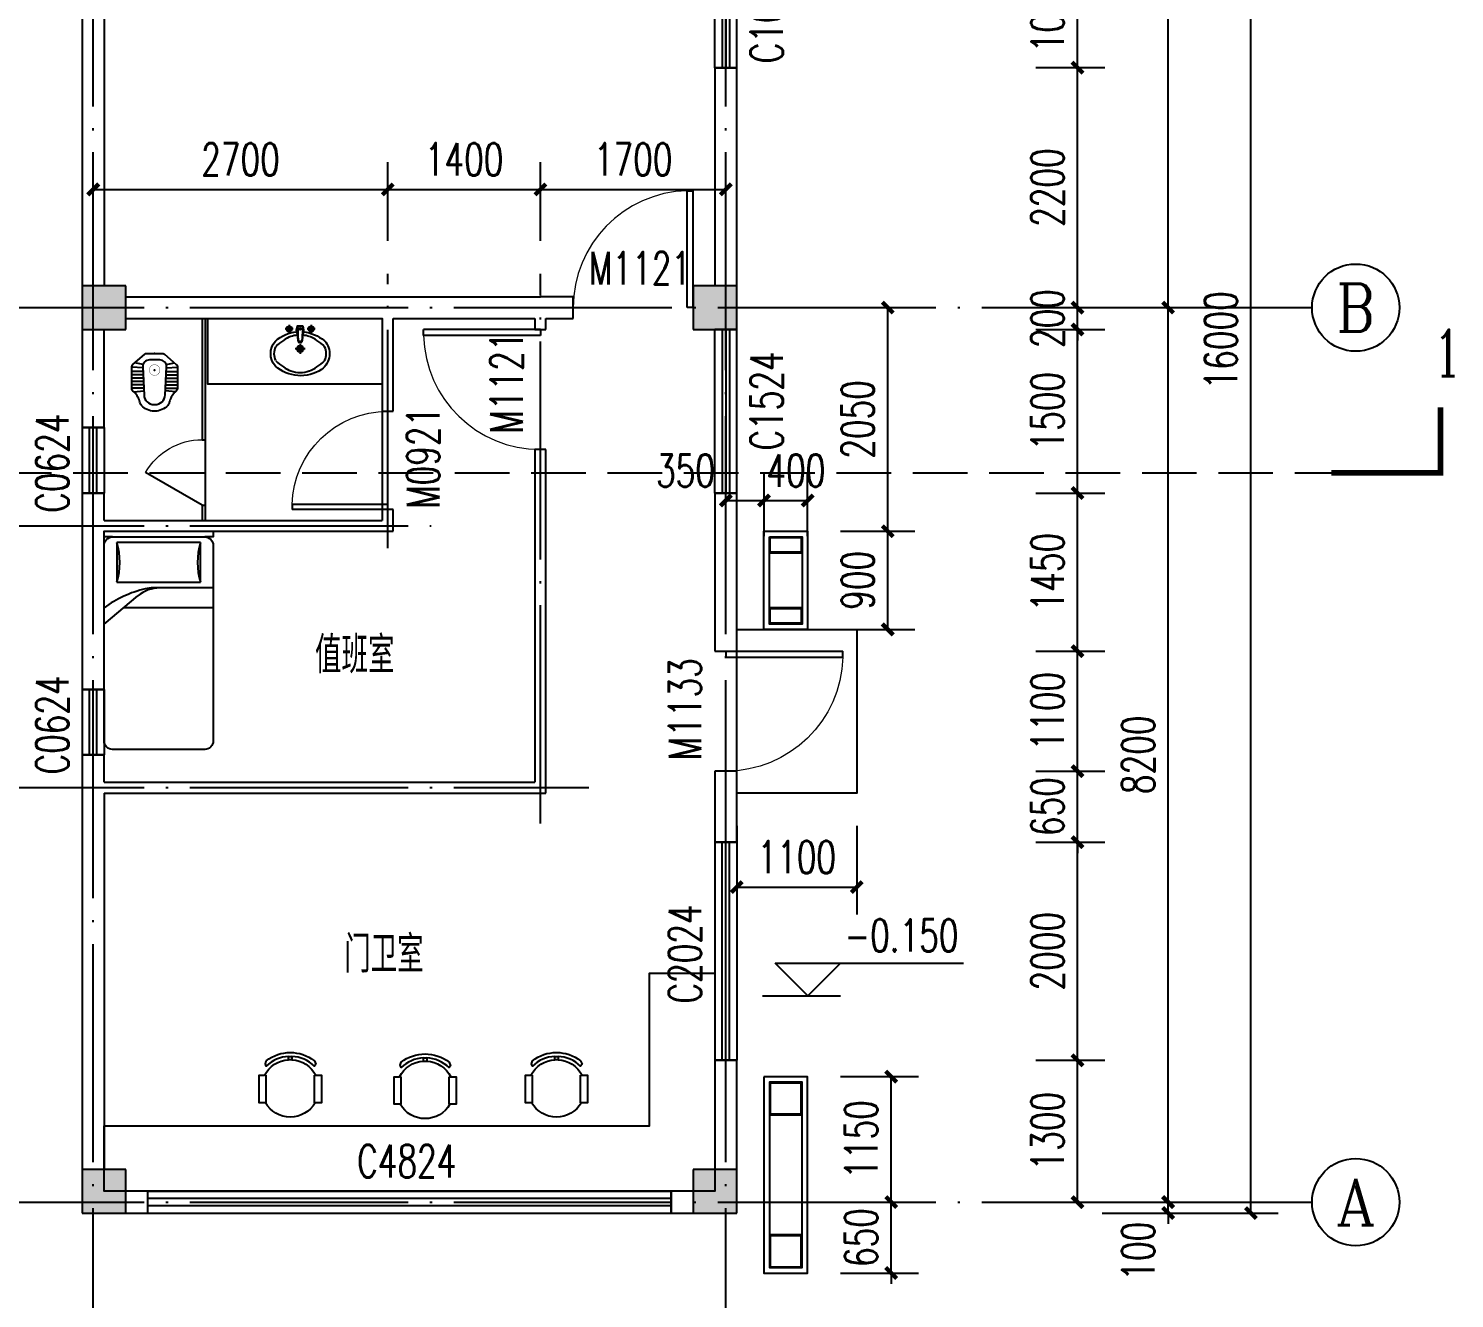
# Model space of a CAD drawing. Extents: x -356470 to -314470, y -791267 to -625262.
# Drawn here: x -349624 to -336549, y -682783 to -671141 of the extents above; entities that cross this region are included whole.
import ezdxf
from ezdxf.enums import TextEntityAlignment as Align

# ---------------------------------------------------------------- set-up
doc = ezdxf.new("R2010")
doc.units = 0
doc.header["$LTSCALE"] = 1000
doc.header["$MEASUREMENT"] = 0
doc.linetypes.add('DASH', pattern=[0.35, 0.25, -0.1])
doc.linetypes.add('DOTE', pattern=[2.42, 2, -0.2, 0.02, -0.2])
for name, color, linetype in [('07m', 36, 'Continuous'), ('A-Fur1(建筑厨卫洁具)', 136, 'Continuous'), ('A-Wall(建筑墙)', 7, 'Continuous'), ('AXIS', 3, 'Continuous'), ('AXIS_TEXT', 7, 'Continuous'), ('COLUMN', 9, 'Continuous'), ('DIM_ELEV', 3, 'Continuous'), ('DIM_SYMB', 3, 'Continuous'), ('DOTE', 1, 'Continuous'), ('fur', 253, 'Continuous'), ('PUB_DIM', 3, 'Continuous'), ('PUB_HATCH', 8, 'Continuous'), ('PUB_TEXT', 7, 'Continuous'), ('WALL', 7, 'Continuous'), ('WINDOW', 4, 'Continuous'), ('WINDOW_TEXT', 7, 'Continuous')]:
    doc.layers.add(name, color=color, linetype=linetype)
doc.styles.add('_TCH_AXIS', font='COMPLEX', dxfattribs={"bigfont": 'GBCBIG'})
doc.styles.add('_TCH_DIM', font='SIMPLEX', dxfattribs={"bigfont": 'GBCBIG'})
doc.styles.add('_TCH_DIM_T3', font='SIMPLEX', dxfattribs={"width": 0.705882, "bigfont": 'GBCBIG'})
doc.styles.add('_TCH_LABEL', font='COMPLEX', dxfattribs={"bigfont": 'GBCBIG'})
doc.styles.add('_TCH_WINDOW', font='SIMPLEX', dxfattribs={"bigfont": 'GBCBIG'})
doc.styles.add('COMPLEX', font='COMPLEX')
doc.dimstyles.new('_TCH_ARCH&&100', dxfattribs={"dimtxt": 297.5, "dimasz": 100, "dimexe": 250, "dimexo": 300, "dimgap": 126.25, "dimtad": 1, "dimdec": 0, "dimzin": 0, "dimdsep": 46, "dimtxsty": '_TCH_DIM_T3', "dimblk": 'ARCHTICK', "dimcen": 0.09, "dimclrt": 7, "dimazin": 2, "dimtfac": 1, "dimtdec": 0, "dimtix": 1, "dimtmove": 2, "dimatfit": 3, "dimfxl": 0, "dimtolj": 1, "dimtzin": 0, "dimarcsym": 0})

# ---------------------------------------------------------------- blocks, each defined once
blk = doc.blocks.new('$TCHSYS$APDOOR2D')
blk.add_line((0.5, 0), (0, 0.866))
at = {"lineweight": 13}
blk.add_arc((0.5, 0), 1, 120, 180, dxfattribs=at)
blk = doc.blocks.new('$lvtry$00000203')
at = {"color": 0}
for p, q in [((-109, -134), (-210, -128)), ((-106, -103), (-182, -88)), ((-109, -124), (-97, -382)), ((48, -60), (-48, -60)), ((97, -382), (109, -124)), ((106, -103), (182, -88)), ((109, -134), (210, -128)), ((-107, -166), (-210, -166)), ((-106, -197), (-210, -197)), ((-104, -227), (-210, -227)), ((-103, -258), (-210, -258)), ((103, -258), (210, -258)), ((104, -227), (210, -227)), ((106, -197), (210, -197)), ((107, -166), (210, -166)), ((-101, -289), (-210, -289)), ((-100, -320), (-210, -320)), ((-191, -354), (-99, -345)), ((191, -354), (99, -345)), ((100, -320), (210, -320)), ((101, -289), (210, -289)), ((-4, -470), (4, -470))]:
    blk.add_line(p, q, dxfattribs=at)
blk.add_lwpolyline([(184, -360, 0.139709), (135, -448, -0.12003), (120, -477, -0.218108), (4, -530), (-4, -530, -0.218108), (-120, -477, -0.12003), (-135, -448, 0.139709), (-184, -360, 0.046574), (-191, -354, -0.248797), (-210, -318), (-210, -128, -0.218491), (-198, -101), (-90, -9, -0.179479), (-67, 0), (67, 0, -0.179479), (90, -9), (198, -101, -0.218491), (210, -128), (210, -318, -0.248797), (191, -354, 0.046574)], format="xyb", close=True, dxfattribs=at)
at = {"color": 0, "const_width": 3}
blk.add_lwpolyline([(49, -153, 1), (-49, -153, 1)], format="xyb", close=True, dxfattribs=at)
at = {"color": 0}
for centre, radius, start, end in [((-48, -121), 61, 90, 182.693), ((48, -121), 61, 357.307, 90), ((-4, -377), 92.8, 182.693, 270), ((4, -377), 92.8, 270, 357.307)]:
    blk.add_arc(centre, radius, start, end, dxfattribs=at)
for p in [(0, 0), (0, -153)]:
    blk.add_point(p, dxfattribs=at)
blk = doc.blocks.new('_ArchTick')
at = {"color": 0, "linetype": 'ByBlock', "const_width": 0.4}
blk.add_lwpolyline([(-0.5, -0.5), (0.5, 0.5)], dxfattribs=at)
blk = doc.blocks.new('*D38')
at = {"layer": 'Defpoints', "color": 0}
for p in [(-343130, -678150), (-342030, -678150), (-342030, -679012)]:
    blk.add_point(p, dxfattribs=at)
at = {"layer": 'PUB_DIM', "color": 0, "lineweight": -2}
for p, q in [((-343130, -678450), (-343130, -679262)), ((-342030, -678450), (-342030, -679262)), ((-343130, -679012), (-342030, -679012))]:
    blk.add_line(p, q, dxfattribs=at)
at = {"layer": 'PUB_DIM', "color": 0, "lineweight": -2, "xscale": 100, "yscale": 100, "zscale": 100, "rotation": 180}
blk.add_blockref('_ArchTick', (-343130, -679012), dxfattribs=at)
at = {"layer": 'PUB_DIM', "color": 0, "lineweight": -2, "xscale": 100, "yscale": 100, "zscale": 100}
blk.add_blockref('_ArchTick', (-342030, -679012), dxfattribs=at)
at = {"layer": 'PUB_DIM', "color": 7, "insert": (-342580, -678737), "char_height": 297.5, "attachment_point": 5, "style": '_TCH_DIM_T3'}
blk.add_mtext('\\A1;1100', dxfattribs=at)
blk = doc.blocks.new('*D120')
at = {"layer": 'Defpoints', "color": 0}
for p in [(-340080, -681900), (-339175, -681900), (-340080, -682000)]:
    blk.add_point(p, dxfattribs=at)
at = {"layer": 'PUB_DIM', "color": 0, "lineweight": -2}
for p, q in [((-339175, -681900), (-339175, -681800)), ((-339780, -681900), (-338925, -681900)), ((-339175, -682000), (-339175, -681900)), ((-339780, -682000), (-338925, -682000)), ((-339175, -682000), (-339175, -682100))]:
    blk.add_line(p, q, dxfattribs=at)
at = {"layer": 'PUB_DIM', "color": 0, "lineweight": -2, "xscale": 100, "yscale": 100, "zscale": 100}
for p, rotation in [((-339175, -681900), 270), ((-339175, -682000), 90)]:
    blk.add_blockref('_ArchTick', p, dxfattribs=dict(at, rotation=rotation))
at = {"layer": 'PUB_DIM', "color": 7, "insert": (-339450, -682350), "char_height": 297.5, "attachment_point": 5, "rotation": 90, "style": '_TCH_DIM_T3'}
blk.add_mtext('\\A1;100', dxfattribs=at)
blk = doc.blocks.new('*D121')
at = {"layer": 'Defpoints', "color": 0}
for p in [(-340080, -673700), (-339175, -673700), (-340080, -681900)]:
    blk.add_point(p, dxfattribs=at)
at = {"layer": 'PUB_DIM', "color": 0, "lineweight": -2}
for p, q in [((-339780, -673700), (-338925, -673700)), ((-339175, -681900), (-339175, -673700)), ((-339780, -681900), (-338925, -681900))]:
    blk.add_line(p, q, dxfattribs=at)
at = {"layer": 'PUB_DIM', "color": 0, "lineweight": -2, "xscale": 100, "yscale": 100, "zscale": 100}
for p, rotation in [((-339175, -673700), 90), ((-339175, -681900), 270)]:
    blk.add_blockref('_ArchTick', p, dxfattribs=dict(at, rotation=rotation))
at = {"layer": 'PUB_DIM', "color": 7, "insert": (-339450, -677800), "char_height": 297.5, "attachment_point": 5, "rotation": 90, "style": '_TCH_DIM_T3'}
blk.add_mtext('\\A1;8200', dxfattribs=at)
blk = doc.blocks.new('*D122')
at = {"layer": 'Defpoints', "color": 0}
for p in [(-340080, -666100), (-339175, -666100), (-340080, -673700)]:
    blk.add_point(p, dxfattribs=at)
at = {"layer": 'PUB_DIM', "color": 0, "lineweight": -2}
for p, q in [((-339780, -666100), (-338925, -666100)), ((-339175, -673700), (-339175, -666100)), ((-339780, -673700), (-338925, -673700))]:
    blk.add_line(p, q, dxfattribs=at)
at = {"layer": 'PUB_DIM', "color": 0, "lineweight": -2, "xscale": 100, "yscale": 100, "zscale": 100}
for p, rotation in [((-339175, -666100), 90), ((-339175, -673700), 270)]:
    blk.add_blockref('_ArchTick', p, dxfattribs=dict(at, rotation=rotation))
at = {"layer": 'PUB_DIM', "color": 7, "insert": (-339450, -669900), "char_height": 297.5, "attachment_point": 5, "rotation": 90, "style": '_TCH_DIM_T3'}
blk.add_mtext('\\A1;7600', dxfattribs=at)
blk = doc.blocks.new('*D134')
at = {"layer": 'Defpoints', "color": 0}
for p in [(-342480, -675468), (-342880, -676096), (-342480, -676096)]:
    blk.add_point(p, dxfattribs=at)
at = {"layer": 'PUB_DIM', "color": 0, "lineweight": -2}
for p, q in [((-342880, -675796), (-342880, -675218)), ((-342480, -675796), (-342480, -675218)), ((-342880, -675468), (-342480, -675468))]:
    blk.add_line(p, q, dxfattribs=at)
at = {"layer": 'PUB_DIM', "color": 0, "lineweight": -2, "xscale": 100, "yscale": 100, "zscale": 100, "rotation": 180}
blk.add_blockref('_ArchTick', (-342880, -675468), dxfattribs=at)
at = {"layer": 'PUB_DIM', "color": 0, "lineweight": -2, "xscale": 100, "yscale": 100, "zscale": 100}
blk.add_blockref('_ArchTick', (-342480, -675468), dxfattribs=at)
at = {"layer": 'PUB_DIM', "color": 7, "insert": (-342588, -675194), "char_height": 297.5, "attachment_point": 5, "style": '_TCH_DIM_T3'}
blk.add_mtext('\\A1;400', dxfattribs=at)
blk = doc.blocks.new('*D135')
at = {"layer": 'Defpoints', "color": 0}
for p in [(-342880, -675468), (-343230, -676096), (-342880, -676096)]:
    blk.add_point(p, dxfattribs=at)
at = {"layer": 'PUB_DIM', "color": 0, "lineweight": -2}
for p, q in [((-343230, -675796), (-343230, -675218)), ((-342880, -675796), (-342880, -675218)), ((-343230, -675468), (-342880, -675468))]:
    blk.add_line(p, q, dxfattribs=at)
at = {"layer": 'PUB_DIM', "color": 0, "lineweight": -2, "xscale": 100, "yscale": 100, "zscale": 100, "rotation": 180}
blk.add_blockref('_ArchTick', (-343230, -675468), dxfattribs=at)
at = {"layer": 'PUB_DIM', "color": 0, "lineweight": -2, "xscale": 100, "yscale": 100, "zscale": 100}
blk.add_blockref('_ArchTick', (-342880, -675468), dxfattribs=at)
at = {"layer": 'PUB_DIM', "color": 7, "insert": (-343600, -675194), "char_height": 297.5, "attachment_point": 5, "style": '_TCH_DIM_T3'}
blk.add_mtext('\\A1;350', dxfattribs=at)
blk = doc.blocks.new('*D136')
at = {"layer": 'Defpoints', "color": 0}
for p in [(-342480, -673700), (-341746, -673700), (-342480, -675750)]:
    blk.add_point(p, dxfattribs=at)
at = {"layer": 'PUB_DIM', "color": 0, "lineweight": -2}
for p, q in [((-342180, -673700), (-341496, -673700)), ((-341746, -675750), (-341746, -673700)), ((-342180, -675750), (-341496, -675750))]:
    blk.add_line(p, q, dxfattribs=at)
at = {"layer": 'PUB_DIM', "color": 0, "lineweight": -2, "xscale": 100, "yscale": 100, "zscale": 100}
for p, rotation in [((-341746, -673700), 90), ((-341746, -675750), 270)]:
    blk.add_blockref('_ArchTick', p, dxfattribs=dict(at, rotation=rotation))
at = {"layer": 'PUB_DIM', "color": 7, "insert": (-342021, -674725), "char_height": 297.5, "attachment_point": 5, "rotation": 90, "style": '_TCH_DIM_T3'}
blk.add_mtext('\\A1;2050', dxfattribs=at)
blk = doc.blocks.new('*D137')
at = {"layer": 'Defpoints', "color": 0}
for p in [(-342480, -675750), (-341746, -675750), (-342480, -676650)]:
    blk.add_point(p, dxfattribs=at)
at = {"layer": 'PUB_DIM', "color": 0, "lineweight": -2}
for p, q in [((-342180, -675750), (-341496, -675750)), ((-341746, -676650), (-341746, -675750)), ((-342180, -676650), (-341496, -676650))]:
    blk.add_line(p, q, dxfattribs=at)
at = {"layer": 'PUB_DIM', "color": 0, "lineweight": -2, "xscale": 100, "yscale": 100, "zscale": 100}
for p, rotation in [((-341746, -675750), 90), ((-341746, -676650), 270)]:
    blk.add_blockref('_ArchTick', p, dxfattribs=dict(at, rotation=rotation))
at = {"layer": 'PUB_DIM', "color": 7, "insert": (-342021, -676200), "char_height": 297.5, "attachment_point": 5, "rotation": 90, "style": '_TCH_DIM_T3'}
blk.add_mtext('\\A1;900', dxfattribs=at)
blk = doc.blocks.new('*D138')
at = {"layer": 'Defpoints', "color": 0}
for p in [(-342480, -681900), (-341714, -681900), (-342480, -682550)]:
    blk.add_point(p, dxfattribs=at)
at = {"layer": 'PUB_DIM', "color": 0, "lineweight": -2}
for p, q in [((-341714, -681900), (-341714, -681800)), ((-342180, -681900), (-341464, -681900)), ((-341714, -682550), (-341714, -681900)), ((-342180, -682550), (-341464, -682550)), ((-341714, -682550), (-341714, -682650))]:
    blk.add_line(p, q, dxfattribs=at)
at = {"layer": 'PUB_DIM', "color": 0, "lineweight": -2, "xscale": 100, "yscale": 100, "zscale": 100}
for p, rotation in [((-341714, -681900), 270), ((-341714, -682550), 90)]:
    blk.add_blockref('_ArchTick', p, dxfattribs=dict(at, rotation=rotation))
at = {"layer": 'PUB_DIM', "color": 7, "insert": (-341989, -682225), "char_height": 297.5, "attachment_point": 5, "rotation": 90, "style": '_TCH_DIM_T3'}
blk.add_mtext('\\A1;650', dxfattribs=at)
blk = doc.blocks.new('*D139')
at = {"layer": 'Defpoints', "color": 0}
for p in [(-342480, -680750), (-341714, -680750), (-342480, -681900)]:
    blk.add_point(p, dxfattribs=at)
at = {"layer": 'PUB_DIM', "color": 0, "lineweight": -2}
for p, q in [((-342180, -680750), (-341464, -680750)), ((-341714, -681900), (-341714, -680750)), ((-342180, -681900), (-341464, -681900))]:
    blk.add_line(p, q, dxfattribs=at)
at = {"layer": 'PUB_DIM', "color": 0, "lineweight": -2, "xscale": 100, "yscale": 100, "zscale": 100}
for p, rotation in [((-341714, -680750), 90), ((-341714, -681900), 270)]:
    blk.add_blockref('_ArchTick', p, dxfattribs=dict(at, rotation=rotation))
at = {"layer": 'PUB_DIM', "color": 7, "insert": (-341989, -681325), "char_height": 297.5, "attachment_point": 5, "rotation": 90, "style": '_TCH_DIM_T3'}
blk.add_mtext('\\A1;1150', dxfattribs=at)
blk = doc.blocks.new('*D140')
at = {"layer": 'Defpoints', "color": 0}
for p in [(-346330, -672616), (-349030, -673389), (-346330, -673389)]:
    blk.add_point(p, dxfattribs=at)
at = {"layer": 'PUB_DIM', "color": 0, "lineweight": -2}
for p, q in [((-349030, -673089), (-349030, -672366)), ((-346330, -673089), (-346330, -672366)), ((-349030, -672616), (-346330, -672616))]:
    blk.add_line(p, q, dxfattribs=at)
at = {"layer": 'PUB_DIM', "color": 0, "lineweight": -2, "xscale": 100, "yscale": 100, "zscale": 100, "rotation": 180}
blk.add_blockref('_ArchTick', (-349030, -672616), dxfattribs=at)
at = {"layer": 'PUB_DIM', "color": 0, "lineweight": -2, "xscale": 100, "yscale": 100, "zscale": 100}
blk.add_blockref('_ArchTick', (-346330, -672616), dxfattribs=at)
at = {"layer": 'PUB_DIM', "color": 7, "insert": (-347680, -672341), "char_height": 297.5, "attachment_point": 5, "style": '_TCH_DIM_T3'}
blk.add_mtext('\\A1;2700', dxfattribs=at)
blk = doc.blocks.new('*D141')
at = {"layer": 'Defpoints', "color": 0}
for p in [(-344930, -672616), (-346330, -673389), (-344930, -673389)]:
    blk.add_point(p, dxfattribs=at)
at = {"layer": 'PUB_DIM', "color": 0, "lineweight": -2}
for p, q in [((-346330, -673089), (-346330, -672366)), ((-344930, -673089), (-344930, -672366)), ((-346330, -672616), (-344930, -672616))]:
    blk.add_line(p, q, dxfattribs=at)
at = {"layer": 'PUB_DIM', "color": 0, "lineweight": -2, "xscale": 100, "yscale": 100, "zscale": 100, "rotation": 180}
blk.add_blockref('_ArchTick', (-346330, -672616), dxfattribs=at)
at = {"layer": 'PUB_DIM', "color": 0, "lineweight": -2, "xscale": 100, "yscale": 100, "zscale": 100}
blk.add_blockref('_ArchTick', (-344930, -672616), dxfattribs=at)
at = {"layer": 'PUB_DIM', "color": 7, "insert": (-345630, -672341), "char_height": 297.5, "attachment_point": 5, "style": '_TCH_DIM_T3'}
blk.add_mtext('\\A1;1400', dxfattribs=at)
blk = doc.blocks.new('*D142')
at = {"layer": 'Defpoints', "color": 0}
for p in [(-343230, -672616), (-344930, -673389), (-343230, -673389)]:
    blk.add_point(p, dxfattribs=at)
at = {"layer": 'PUB_DIM', "color": 0, "lineweight": -2}
for p, q in [((-344930, -673089), (-344930, -672366)), ((-343230, -673089), (-343230, -672366)), ((-344930, -672616), (-343230, -672616))]:
    blk.add_line(p, q, dxfattribs=at)
at = {"layer": 'PUB_DIM', "color": 0, "lineweight": -2, "xscale": 100, "yscale": 100, "zscale": 100, "rotation": 180}
blk.add_blockref('_ArchTick', (-344930, -672616), dxfattribs=at)
at = {"layer": 'PUB_DIM', "color": 0, "lineweight": -2, "xscale": 100, "yscale": 100, "zscale": 100}
blk.add_blockref('_ArchTick', (-343230, -672616), dxfattribs=at)
at = {"layer": 'PUB_DIM', "color": 7, "insert": (-344080, -672341), "char_height": 297.5, "attachment_point": 5, "style": '_TCH_DIM_T3'}
blk.add_mtext('\\A1;1700', dxfattribs=at)
blk = doc.blocks.new('*D157')
at = {"layer": 'AXIS', "color": 0, "lineweight": -2}
for p, q in [((-340387, -680600), (-339756, -680600)), ((-340006, -681900), (-340006, -680600)), ((-340387, -681900), (-339756, -681900))]:
    blk.add_line(p, q, dxfattribs=at)
at = {"layer": 'Defpoints', "color": 0}
for p in [(-340687, -680600), (-340006, -680600), (-340687, -681900)]:
    blk.add_point(p, dxfattribs=at)
at = {"layer": 'AXIS', "color": 0, "lineweight": -2, "xscale": 100, "yscale": 100, "zscale": 100}
for p, rotation in [((-340006, -680600), 90), ((-340006, -681900), 270)]:
    blk.add_blockref('_ArchTick', p, dxfattribs=dict(at, rotation=rotation))
at = {"layer": 'AXIS', "color": 7, "insert": (-340281, -681250), "char_height": 297.5, "attachment_point": 5, "rotation": 90, "style": '_TCH_DIM_T3'}
blk.add_mtext('\\A1;1300', dxfattribs=at)
blk = doc.blocks.new('*D158')
at = {"layer": 'AXIS', "color": 0, "lineweight": -2}
for p, q in [((-340387, -678600), (-339756, -678600)), ((-340006, -680600), (-340006, -678600)), ((-340387, -680600), (-339756, -680600))]:
    blk.add_line(p, q, dxfattribs=at)
at = {"layer": 'Defpoints', "color": 0}
for p in [(-340687, -678600), (-340006, -678600), (-340687, -680600)]:
    blk.add_point(p, dxfattribs=at)
at = {"layer": 'AXIS', "color": 0, "lineweight": -2, "xscale": 100, "yscale": 100, "zscale": 100}
for p, rotation in [((-340006, -678600), 90), ((-340006, -680600), 270)]:
    blk.add_blockref('_ArchTick', p, dxfattribs=dict(at, rotation=rotation))
at = {"layer": 'AXIS', "color": 7, "insert": (-340281, -679600), "char_height": 297.5, "attachment_point": 5, "rotation": 90, "style": '_TCH_DIM_T3'}
blk.add_mtext('\\A1;2000', dxfattribs=at)
blk = doc.blocks.new('*D159')
at = {"layer": 'AXIS', "color": 0, "lineweight": -2}
for p, q in [((-340006, -677950), (-340006, -677850)), ((-340387, -677950), (-339756, -677950)), ((-340006, -678600), (-340006, -677950)), ((-340387, -678600), (-339756, -678600)), ((-340006, -678600), (-340006, -678700))]:
    blk.add_line(p, q, dxfattribs=at)
at = {"layer": 'Defpoints', "color": 0}
for p in [(-340687, -677950), (-340006, -677950), (-340687, -678600)]:
    blk.add_point(p, dxfattribs=at)
at = {"layer": 'AXIS', "color": 0, "lineweight": -2, "xscale": 100, "yscale": 100, "zscale": 100}
for p, rotation in [((-340006, -677950), 270), ((-340006, -678600), 90)]:
    blk.add_blockref('_ArchTick', p, dxfattribs=dict(at, rotation=rotation))
at = {"layer": 'AXIS', "color": 7, "insert": (-340281, -678275), "char_height": 297.5, "attachment_point": 5, "rotation": 90, "style": '_TCH_DIM_T3'}
blk.add_mtext('\\A1;650', dxfattribs=at)
blk = doc.blocks.new('*D160')
at = {"layer": 'AXIS', "color": 0, "lineweight": -2}
for p, q in [((-340387, -676850), (-339756, -676850)), ((-340006, -677950), (-340006, -676850)), ((-340387, -677950), (-339756, -677950))]:
    blk.add_line(p, q, dxfattribs=at)
at = {"layer": 'Defpoints', "color": 0}
for p in [(-340687, -676850), (-340006, -676850), (-340687, -677950)]:
    blk.add_point(p, dxfattribs=at)
at = {"layer": 'AXIS', "color": 0, "lineweight": -2, "xscale": 100, "yscale": 100, "zscale": 100}
for p, rotation in [((-340006, -676850), 90), ((-340006, -677950), 270)]:
    blk.add_blockref('_ArchTick', p, dxfattribs=dict(at, rotation=rotation))
at = {"layer": 'AXIS', "color": 7, "insert": (-340281, -677400), "char_height": 297.5, "attachment_point": 5, "rotation": 90, "style": '_TCH_DIM_T3'}
blk.add_mtext('\\A1;1100', dxfattribs=at)
blk = doc.blocks.new('*D161')
at = {"layer": 'AXIS', "color": 0, "lineweight": -2}
for p, q in [((-340387, -675400), (-339756, -675400)), ((-340006, -676850), (-340006, -675400)), ((-340387, -676850), (-339756, -676850))]:
    blk.add_line(p, q, dxfattribs=at)
at = {"layer": 'Defpoints', "color": 0}
for p in [(-340687, -675400), (-340006, -675400), (-340687, -676850)]:
    blk.add_point(p, dxfattribs=at)
at = {"layer": 'AXIS', "color": 0, "lineweight": -2, "xscale": 100, "yscale": 100, "zscale": 100}
for p, rotation in [((-340006, -675400), 90), ((-340006, -676850), 270)]:
    blk.add_blockref('_ArchTick', p, dxfattribs=dict(at, rotation=rotation))
at = {"layer": 'AXIS', "color": 7, "insert": (-340281, -676125), "char_height": 297.5, "attachment_point": 5, "rotation": 90, "style": '_TCH_DIM_T3'}
blk.add_mtext('\\A1;1450', dxfattribs=at)
blk = doc.blocks.new('*D162')
at = {"layer": 'AXIS', "color": 0, "lineweight": -2}
for p, q in [((-340387, -673900), (-339756, -673900)), ((-340006, -675400), (-340006, -673900)), ((-340387, -675400), (-339756, -675400))]:
    blk.add_line(p, q, dxfattribs=at)
at = {"layer": 'Defpoints', "color": 0}
for p in [(-340687, -673900), (-340006, -673900), (-340687, -675400)]:
    blk.add_point(p, dxfattribs=at)
at = {"layer": 'AXIS', "color": 0, "lineweight": -2, "xscale": 100, "yscale": 100, "zscale": 100}
for p, rotation in [((-340006, -673900), 90), ((-340006, -675400), 270)]:
    blk.add_blockref('_ArchTick', p, dxfattribs=dict(at, rotation=rotation))
at = {"layer": 'AXIS', "color": 7, "insert": (-340281, -674650), "char_height": 297.5, "attachment_point": 5, "rotation": 90, "style": '_TCH_DIM_T3'}
blk.add_mtext('\\A1;1500', dxfattribs=at)
blk = doc.blocks.new('*D163')
at = {"layer": 'AXIS', "color": 0, "lineweight": -2}
for p, q in [((-340387, -673700), (-339756, -673700)), ((-340006, -673700), (-340006, -673600)), ((-340006, -673900), (-340006, -673700)), ((-340387, -673900), (-339756, -673900)), ((-340006, -673900), (-340006, -674000))]:
    blk.add_line(p, q, dxfattribs=at)
at = {"layer": 'Defpoints', "color": 0}
for p in [(-340687, -673700), (-340006, -673700), (-340687, -673900)]:
    blk.add_point(p, dxfattribs=at)
at = {"layer": 'AXIS', "color": 0, "lineweight": -2, "xscale": 100, "yscale": 100, "zscale": 100}
for p, rotation in [((-340006, -673700), 270), ((-340006, -673900), 90)]:
    blk.add_blockref('_ArchTick', p, dxfattribs=dict(at, rotation=rotation))
at = {"layer": 'AXIS', "color": 7, "insert": (-340281, -673800), "char_height": 297.5, "attachment_point": 5, "rotation": 90, "style": '_TCH_DIM_T3'}
blk.add_mtext('\\A1;200', dxfattribs=at)
blk = doc.blocks.new('*D164')
at = {"layer": 'AXIS', "color": 0, "lineweight": -2}
for p, q in [((-340387, -671500), (-339756, -671500)), ((-340006, -673700), (-340006, -671500)), ((-340387, -673700), (-339756, -673700))]:
    blk.add_line(p, q, dxfattribs=at)
at = {"layer": 'Defpoints', "color": 0}
for p in [(-340687, -671500), (-340006, -671500), (-340687, -673700)]:
    blk.add_point(p, dxfattribs=at)
at = {"layer": 'AXIS', "color": 0, "lineweight": -2, "xscale": 100, "yscale": 100, "zscale": 100}
for p, rotation in [((-340006, -671500), 90), ((-340006, -673700), 270)]:
    blk.add_blockref('_ArchTick', p, dxfattribs=dict(at, rotation=rotation))
at = {"layer": 'AXIS', "color": 7, "insert": (-340281, -672600), "char_height": 297.5, "attachment_point": 5, "rotation": 90, "style": '_TCH_DIM_T3'}
blk.add_mtext('\\A1;2200', dxfattribs=at)
blk = doc.blocks.new('*D165')
at = {"layer": 'AXIS', "color": 0, "lineweight": -2}
for p, q in [((-340387, -670500), (-339756, -670500)), ((-340006, -671500), (-340006, -670500)), ((-340387, -671500), (-339756, -671500))]:
    blk.add_line(p, q, dxfattribs=at)
at = {"layer": 'Defpoints', "color": 0}
for p in [(-340687, -670500), (-340006, -670500), (-340687, -671500)]:
    blk.add_point(p, dxfattribs=at)
at = {"layer": 'AXIS', "color": 0, "lineweight": -2, "xscale": 100, "yscale": 100, "zscale": 100}
for p, rotation in [((-340006, -670500), 90), ((-340006, -671500), 270)]:
    blk.add_blockref('_ArchTick', p, dxfattribs=dict(at, rotation=rotation))
at = {"layer": 'AXIS', "color": 7, "insert": (-340281, -671000), "char_height": 297.5, "attachment_point": 5, "rotation": 90, "style": '_TCH_DIM_T3'}
blk.add_mtext('\\A1;1000', dxfattribs=at)
blk = doc.blocks.new('*D171')
at = {"layer": 'AXIS', "color": 0, "lineweight": -2}
for p, q in [((-339635, -666000), (-338166, -666000)), ((-338416, -682000), (-338416, -666000)), ((-339635, -682000), (-338166, -682000))]:
    blk.add_line(p, q, dxfattribs=at)
at = {"layer": 'Defpoints', "color": 0}
for p in [(-339935, -666000), (-338416, -666000), (-339935, -682000)]:
    blk.add_point(p, dxfattribs=at)
at = {"layer": 'AXIS', "color": 0, "lineweight": -2, "xscale": 100, "yscale": 100, "zscale": 100}
for p, rotation in [((-338416, -666000), 90), ((-338416, -682000), 270)]:
    blk.add_blockref('_ArchTick', p, dxfattribs=dict(at, rotation=rotation))
at = {"layer": 'AXIS', "color": 7, "insert": (-338691, -674000), "char_height": 297.5, "attachment_point": 5, "rotation": 90, "style": '_TCH_DIM_T3'}
blk.add_mtext('\\A1;16000', dxfattribs=at)
blk = doc.blocks.new('$TCHSYS$WIN2D')
for p, q in [((-0.5, 0.5), (0.5, 0.5)), ((-0.5, 0.5), (-0.5, -0.5)), ((0.5, 0.5), (0.5, -0.5)), ((0.5, 0.1667), (-0.5, 0.1667)), ((0.5, -0.1667), (-0.5, -0.1667)), ((-0.5, -0.5), (0.5, -0.5))]:
    blk.add_line(p, q)
blk = doc.blocks.new('_AXISO')
blk.add_circle((0, 0), 0.5)
at = {"layer": 'AXIS_TEXT', "style": 'COMPLEX', "width": 1.041667}
blk.add_attdef('A', text='', height=0.56, dxfattribs=at).set_placement((-0.25, -0.28), (0.25, -0.28), align=Align.FIT)
blk = doc.blocks.new('$WINLIB2D$00000005')
at = {"color": 0}
for points in [[(-0.5, 0.5), (-0.5, -0.5)], [(-0.5, 0.5), (0.5, 0.5)], [(0.5, -0.5), (0.5, 0.5)], [(0.5, 0.1667), (-0.5, 0.1667)], [(0.5, 0), (-0.5, 0)], [(0.5, -0.1667), (-0.5, -0.1667)], [(-0.5, -0.5), (0.5, -0.5)]]:
    blk.add_lwpolyline(points, dxfattribs=at)
blk = doc.blocks.new('$DorLib2D$00000001')
for p, q in [((0.45, 0.975), (0.5, 0.975)), ((0.45, 0), (0.45, 0.975)), ((0.5, 0), (0.5, 0.975)), ((0.5, 0), (0.45, 0))]:
    blk.add_line(p, q)
at = {"lineweight": 13}
blk.add_arc((0.475, 0), 0.975, 91.4693, 180, dxfattribs=at)
blk = doc.blocks.new('$plan$00002358')
at = {"layer": 'fur'}
for p, q in [((78, -52), (922, -52)), ((117, -104), (117, -467)), ((883, -104), (117, -104)), ((883, -467), (883, -104)), ((117, -467), (883, -467)), ((1000, -519), (449, -519)), ((0, -853), (310, -593)), ((1000, -701), (182, -701))]:
    blk.add_line(p, q, dxfattribs=at)
blk.add_lwpolyline([(78, -52), (0, -52), (0, 0), (1000, 0), (1000, -52), (922, -52, -0.414214), (1000, -130), (1000, -1922, -0.414214), (922, -2000), (78, -2000, -0.414214), (0, -1922), (0, -130, -0.414214)], format="xyb", close=True, dxfattribs=at)
for centre, radius, start, end in [((-506, -286), 649, 343.7398, 16.2602), ((1506, -286), 649, 163.7398, 196.2602), ((511, -831), 312, 90, 130.1059), ((449, -831), 312, 90, 103.3928), ((622, -1556), 1057, 103.3928, 126.0202)]:
    blk.add_arc(centre, radius, start, end, dxfattribs=at)
blk = doc.blocks.new('$plan$00003671')
at = {"layer": 'A-Fur1(建筑厨卫洁具)'}
for p, q in [((-101, 10), (-101, -63)), ((-25, 0), (-32, -39)), ((-25, 0), (25, 0)), ((-25, 0), (-17, -148)), ((25, 0), (17, -148)), ((25, 0), (32, -39)), ((101, 10), (101, -63)), ((-64, -27), (-138, -27)), ((-32, -39), (-17, -148)), ((-24, -20), (24, -20)), ((32, -39), (17, -148)), ((138, -27), (64, -27)), ((45, -209), (-45, -209)), ((-17, -138), (17, -138)), ((-17, -148), (17, -148)), ((0, -164), (0, -254))]:
    blk.add_line(p, q, dxfattribs=at)
blk.add_lwpolyline([(25, 0), (32, -39), (30, -54, -0.144626), (222, -135, -0.454002), (196, -399, -0.337627), (-227, -368, -0.376635), (-227, -140, -0.17218), (-30, -54), (-32, -39), (-25, 0)], format="xyb", close=True, dxfattribs=at)
for centre, radius in [((-101, -27), 25.2), ((-101, -27), 15.1), ((101, -27), 25.2), ((101, -27), 15.1), ((0, -209), 30.2), ((0, -209), 20.2)]:
    blk.add_circle(centre, radius, dxfattribs=at)
for centre, radius, start, end in [((-16, -304), 218, 108.3074, 128.6169), ((0, -351), 268, 95.4714, 108.3074), ((-1, -27), 7.25, 80.5252, 279.4748), ((1, -27), 7.25, 260.5252, 99.4748), ((0, -351), 268, 71.6926, 84.5286), ((16, -304), 218, 51.3831, 71.6926), ((-102, -254), 138, 152.5904, 207.4096), ((-19, -374), 275, 118.8696, 138.2267), ((19, -374), 275, 41.7733, 61.1304), ((102, -254), 138, 332.5904, 27.4096), ((-19, -135), 275, 221.7733, 241.1304), ((-16, -205), 218, 231.3831, 251.6926), ((16, -205), 218, 288.3074, 308.6169), ((19, -135), 275, 298.8696, 318.2267), ((0, -158), 268, 251.6926, 288.3074)]:
    blk.add_arc(centre, radius, start, end, dxfattribs=at)
blk = doc.blocks.new('$plan$00002450')
at = {"layer": 'fur'}
for p, q in [((-221, -209), (-235, -209)), ((-221, -461), (-221, -209)), ((221, -209), (235, -209)), ((221, -461), (221, -209)), ((-228, -461), (-221, -461)), ((228, -461), (221, -461))]:
    blk.add_line(p, q, dxfattribs=at)
blk.add_lwpolyline([(-221, -76), (-234, -108), (-221, -125, -0.181505), (-15, -36), (-15, -66, 0.266231), (-235, -209), (-285, -209), (-285, -461), (-228, -461, 0.578083), (228, -461), (285, -461), (285, -209), (235, -209, 0.266231), (15, -66), (15, -36, -0.181505), (221, -125), (228, -104), (221, -76, 0.344004)], format="xyb", close=True, dxfattribs=at)
for centre, radius, start, end in [((0, -355), 319, 87.252, 92.748), ((0, -329), 264, 86.6773, 93.3227)]:
    blk.add_arc(centre, radius, start, end, dxfattribs=at)

msp = doc.modelspace()

# ---------------------------------------------------------------- hatches: boundary and pattern name
at = {"layer": 'PUB_HATCH'}
for points in [[(-349130.4, -673900.3), (-348730.4, -673900.3), (-348730.4, -673500.3), (-349130.4, -673500.3)], [(-343530.4, -673900.3), (-343130.4, -673900.3), (-343130.4, -673500.3), (-343530.4, -673500.3)], [(-349130.4, -682000.3), (-348730.4, -682000.3), (-348730.4, -681600.3), (-349130.4, -681600.3)], [(-343530.4, -682000.3), (-343130.4, -682000.3), (-343130.4, -681600.3), (-343530.4, -681600.3)]]:
    msp.add_hatch(color=256, dxfattribs=at).paths.add_polyline_path(points)

# ---------------------------------------------------------------- linework, layer by layer
at = {"layer": 'A-Fur1(建筑厨卫洁具)'}
for p, q in [((-348030.4, -673800.3), (-348030.4, -674910.6)), ((-348005.4, -673800.3), (-348005.4, -675650.3)), ((-348030.4, -674910.6), (-348005.4, -674910.6)), ((-348030.4, -675510.6), (-348030.4, -675650.3)), ((-348030.4, -675510.6), (-348005.4, -675510.6))]:
    msp.add_line(p, q, dxfattribs=at)
msp.add_lwpolyline([(-347980.4, -673800.3), (-346380.4, -673800.3), (-346380.4, -674400.3), (-347980.4, -674400.3)], close=True, dxfattribs=at)
at = {"layer": 'A-Wall(建筑墙)', "color": 6}
for points in [[(-342880.4, -675750.3), (-342480.4, -675750.3), (-342480.4, -676650.3), (-342880.4, -676650.3)], [(-342830.4, -675800.3), (-342530.4, -675800.3), (-342530.4, -676600.3), (-342830.4, -676600.3)], [(-342880.4, -680750.3), (-342880.4, -682550.3), (-342480.4, -682550.3), (-342480.4, -680750.3)]]:
    msp.add_lwpolyline(points, close=True, dxfattribs=at)
msp.add_lwpolyline([(-342830.4, -680800.3), (-342830.4, -682500.3), (-342530.4, -682500.3), (-342530.4, -680800.3), (-342830.4, -680800.3)], dxfattribs=at)
at = {"layer": 'AXIS'}
for p, q in [((-340319.6, -673700.3), (-337855, -673700.3)), ((-340319.6, -681900.3), (-337855, -681900.3))]:
    msp.add_line(p, q, dxfattribs=at)
at = {"layer": 'COLUMN'}
for p, q in [((-348730.4, -673500.3), (-349130.4, -673500.3)), ((-349130.4, -673500.3), (-349130.4, -673900.3)), ((-348730.4, -673900.3), (-348730.4, -673500.3)), ((-343130.4, -673500.3), (-343530.4, -673500.3)), ((-343530.4, -673500.3), (-343530.4, -673900.3)), ((-343130.4, -673900.3), (-343130.4, -673500.3)), ((-349130.4, -673900.3), (-348730.4, -673900.3)), ((-343530.4, -673900.3), (-343130.4, -673900.3)), ((-348730.4, -681600.3), (-349130.4, -681600.3)), ((-349130.4, -681600.3), (-349130.4, -682000.3)), ((-348730.4, -682000.3), (-348730.4, -681600.3)), ((-343130.4, -681600.3), (-343530.4, -681600.3)), ((-343530.4, -681600.3), (-343530.4, -682000.3)), ((-343130.4, -682000.3), (-343130.4, -681600.3)), ((-349130.4, -682000.3), (-348730.4, -682000.3)), ((-343530.4, -682000.3), (-343130.4, -682000.3))]:
    msp.add_line(p, q, dxfattribs=at)
for points in [[(-342830.4, -675800.3), (-342530.4, -675800.3), (-342530.4, -675950.3), (-342830.4, -675950.3)], [(-342822.4, -675808.3), (-342538.4, -675808.3), (-342538.4, -675942.3), (-342822.4, -675942.3)], [(-342830.4, -676450.3), (-342530.4, -676450.3), (-342530.4, -676600.3), (-342830.4, -676600.3)], [(-342822.4, -676458.3), (-342538.4, -676458.3), (-342538.4, -676592.3), (-342822.4, -676592.3)], [(-342830.4, -681100.3), (-342530.4, -681100.3), (-342530.4, -680800.3), (-342830.4, -680800.3)], [(-342822.4, -681092.3), (-342538.4, -681092.3), (-342538.4, -680808.3), (-342822.4, -680808.3)], [(-342830.4, -682500.3), (-342530.4, -682500.3), (-342530.4, -682200.3), (-342830.4, -682200.3)], [(-342822.4, -682492.3), (-342538.4, -682492.3), (-342538.4, -682208.3), (-342822.4, -682208.3)]]:
    msp.add_lwpolyline(points, close=True, dxfattribs=at)
at = {"layer": 'DIM_ELEV'}
for p, q in [((-342477.5, -680009), (-342777.5, -679709)), ((-342777.5, -679709), (-341051.5, -679709)), ((-342477.5, -680009), (-342177.5, -679709)), ((-342894, -680009), (-342177.5, -680009))]:
    msp.add_line(p, q, dxfattribs=at)
at = {"layer": 'DIM_SYMB', "linetype": 'DASH', "ltscale": 2}
msp.add_line((-354114.5, -675214.5), (-336678, -675214.5), dxfattribs=at)
at = {"layer": 'DIM_SYMB', "const_width": 50}
msp.add_lwpolyline([(-337678, -675214.5), (-336678, -675214.5), (-336678, -674614.5)], dxfattribs=at)
at = {"layer": 'DOTE', "color": 1, "linetype": 'DOTE'}
for p, q in [((-349030.4, -683954.8), (-349030.4, -665276.9)), ((-343230.4, -683954.8), (-343230.4, -665276.9)), ((-346330.4, -675904), (-346330.4, -673389)), ((-344930.4, -678429), (-344930.4, -673389)), ((-350564, -673700.3), (-340319.6, -673700.3)), ((-350564, -675700.3), (-345930.5, -675700.3)), ((-350564, -678100.3), (-344485, -678100.3)), ((-350564, -681900.3), (-340319.6, -681900.3))]:
    msp.add_line(p, q, dxfattribs=at)
at = {"layer": 'fur'}
msp.add_lwpolyline([(-343130.4, -676650.3), (-342030.4, -676650.3), (-342030.4, -678150.3), (-343130.4, -678150.3)], dxfattribs=at)
msp.add_lwpolyline([(-348930.4, -681200.3), (-343930.4, -681200.3), (-343930.4, -679800.3), (-343330.4, -679800.3), (-343330.4, -681800.3), (-348930.4, -681800.3)], close=True, dxfattribs=at)
at = {"layer": 'WALL'}
for p, q in [((-349130.4, -666400.3), (-349130.4, -673500.3)), ((-348930.4, -666400.3), (-348930.4, -673500.3)), ((-343130.4, -671500.3), (-343330.4, -671500.3)), ((-343330.4, -671500.3), (-343330.4, -673500.3)), ((-343130.4, -673500.3), (-343130.4, -671500.3)), ((-348730.4, -673600.3), (-346330.4, -673600.3)), ((-346330.4, -673600.3), (-344930.4, -673600.3)), ((-344630.4, -673600.3), (-344930.4, -673600.3)), ((-344630.4, -673800.3), (-344630.4, -673600.3)), ((-348730.4, -673800.3), (-346380.4, -673800.3)), ((-346380.4, -673800.3), (-346380.4, -674650.3)), ((-346280.4, -674650.3), (-346280.4, -673800.3)), ((-346280.4, -673800.3), (-344980.4, -673800.3)), ((-344980.4, -673800.3), (-344980.4, -673900.3)), ((-344880.4, -673900.3), (-344880.4, -673800.3)), ((-344880.4, -673800.3), (-344630.4, -673800.3)), ((-349130.4, -673900.3), (-349130.4, -674800.3)), ((-348930.4, -674800.3), (-348930.4, -673900.3)), ((-344980.4, -673900.3), (-344880.4, -673900.3)), ((-346380.4, -674650.3), (-346280.4, -674650.3)), ((-349130.4, -674800.3), (-348930.4, -674800.3)), ((-344880.4, -675000.3), (-344980.4, -675000.3)), ((-344980.4, -675000.3), (-344980.4, -678050.3)), ((-344880.4, -678150.3), (-344880.4, -675000.3)), ((-348930.4, -675400.3), (-349130.4, -675400.3)), ((-349130.4, -675400.3), (-349130.4, -675700.3)), ((-348930.4, -675650.3), (-348930.4, -675400.3)), ((-343130.4, -675400.3), (-343330.4, -675400.3)), ((-343330.4, -675400.3), (-343330.4, -676850.3)), ((-343130.4, -676850.3), (-343130.4, -675400.3)), ((-346280.4, -675550.3), (-346380.4, -675550.3)), ((-346380.4, -675550.3), (-346380.4, -675650.3)), ((-346280.4, -675750.3), (-346280.4, -675550.3)), ((-348930.4, -675650.3), (-346380.4, -675650.3)), ((-349130.4, -675700.3), (-349130.4, -677200.3)), ((-348930.4, -677200.3), (-348930.4, -675750.3)), ((-348930.4, -675750.3), (-346280.4, -675750.3)), ((-343330.4, -676850.3), (-343130.4, -676850.3)), ((-349130.4, -677200.3), (-348930.4, -677200.3)), ((-348930.4, -677800.3), (-349130.4, -677800.3)), ((-349130.4, -677800.3), (-349130.4, -678100.3)), ((-348930.4, -678050.3), (-348930.4, -677800.3)), ((-343130.4, -677950.3), (-343330.4, -677950.3)), ((-343330.4, -677950.3), (-343330.4, -678600.3)), ((-343130.4, -678600.3), (-343130.4, -677950.3)), ((-349130.4, -678100.3), (-349130.4, -681600.3)), ((-348930.4, -678050.3), (-344980.4, -678050.3)), ((-348930.4, -678150.3), (-344880.4, -678150.3)), ((-348930.4, -678150.3), (-348930.4, -681600.3)), ((-343330.4, -678600.3), (-343130.4, -678600.3)), ((-343130.4, -680600.3), (-343330.4, -680600.3)), ((-343330.4, -680600.3), (-343330.4, -681600.3)), ((-343130.4, -681600.3), (-343130.4, -680600.3)), ((-348530.4, -681800.3), (-348730.4, -681800.3)), ((-348530.4, -682000.3), (-348530.4, -681800.3)), ((-343530.4, -681800.3), (-343730.4, -681800.3)), ((-343730.4, -681800.3), (-343730.4, -682000.3)), ((-348730.4, -682000.3), (-348530.4, -682000.3)), ((-343730.4, -682000.3), (-343530.4, -682000.3))]:
    msp.add_line(p, q, dxfattribs=at)
at = {"layer": 'WINDOW'}
for p, q in [((-346380.4, -674650.3), (-346380.4, -675550.3)), ((-343130.4, -677950.3), (-343130.4, -676850.3))]:
    msp.add_line(p, q, dxfattribs=at)

# ---------------------------------------------------------------- block references
at = {"rotation": 359.9999999999999}
msp.add_blockref('$plan$00002358', (-348930.7, -675750.3), dxfattribs=at)
at = {"yscale": -1, "rotation": 180}
for p in [(-347223.8, -680528.4), (-345987.5, -680542.1), (-344783, -680528.4)]:
    msp.add_blockref('$plan$00002450', p, dxfattribs=at)
at = {"layer": 'A-Fur1(建筑厨卫洁具)'}
for name, p in [('$plan$00003671', (-347133.4, -673868.1, 0)), ('$lvtry$00000203', (-348467.9, -674119))]:
    msp.add_blockref(name, p, dxfattribs=at)
at = {"layer": 'A-Fur1(建筑厨卫洁具)', "xscale": 600, "yscale": -600, "zscale": 25, "rotation": 270}
msp.add_blockref('$TCHSYS$APDOOR2D', (-348030.4, -675210.6), dxfattribs=at)
at = {"layer": 'AXIS'}
ref = msp.add_blockref('_AXISO', (-337455, -673700.3), dxfattribs=dict(at, xscale=800, yscale=800, zscale=800))
ref.add_attrib('A', 'B', dxfattribs={"layer": 'AXIS_TEXT', "height": 435.3, "style": '_TCH_AXIS'}).set_placement((-337631.2, -673917.9), (-337278.8, -673917.9), align=Align.FIT)
ref = msp.add_blockref('_AXISO', (-337455, -681900.3), dxfattribs=dict(at, xscale=800, yscale=800, zscale=800))
ref.add_attrib('A', 'A', dxfattribs={"layer": 'AXIS_TEXT', "height": 425.2, "style": '_TCH_AXIS'}).set_placement((-337637.2, -682112.9), (-337272.8, -682112.9), align=Align.FIT)
at = {"layer": 'WINDOW'}
ref = msp.add_blockref('$WINLIB2D$00000005', (-343230.4, -671000.3), dxfattribs=dict(at, xscale=1000, yscale=200, zscale=1000, rotation=90.0000000554672))
ref.add_attrib('A', 'C1024', (-342706.6, -671460.3), dxfattribs={"layer": 'WINDOW_TEXT', "height": 297.5, "rotation": 90, "style": '_TCH_WINDOW', "width": 0.705882})
ref = msp.add_blockref('$DorLib2D$00000001', (-344080.4, -673700.3), dxfattribs=dict(at, xscale=1100, yscale=1100, zscale=1100, rotation=359.9999999644287))
ref.add_attrib('A', 'M1121', (-344485.4, -673487.2), dxfattribs={"layer": 'WINDOW_TEXT', "height": 297.5, "style": '_TCH_WINDOW', "width": 0.705882})
ref = msp.add_blockref('$DorLib2D$00000001', (-344930.4, -674450.3), dxfattribs=dict(at, xscale=-1100, yscale=-1100, zscale=-1100, rotation=270.0000000290286))
ref.add_attrib('A', 'M1121', (-345092.7, -674855.3), dxfattribs={"layer": 'WINDOW_TEXT', "height": 297.5, "rotation": 90, "style": '_TCH_WINDOW', "width": 0.705882})
ref = msp.add_blockref('$WINLIB2D$00000005', (-343230.4, -674650.3), dxfattribs=dict(at, xscale=1500, yscale=200, zscale=1500, rotation=90.00000004731132))
ref.add_attrib('A', 'C1524', (-342706.6, -675010.3), dxfattribs={"layer": 'WINDOW_TEXT', "height": 297.5, "rotation": 90, "style": '_TCH_WINDOW', "width": 0.705882})
ref = msp.add_blockref('$WINLIB2D$00000005', (-349030.4, -675100.3), dxfattribs=dict(at, xscale=600, yscale=200, zscale=600, rotation=270.0000000266804))
ref.add_attrib('A', 'C0624', (-349256.6, -675580.3), dxfattribs={"layer": 'WINDOW_TEXT', "height": 297.5, "rotation": 90, "style": '_TCH_WINDOW', "width": 0.705882})
ref = msp.add_blockref('$DorLib2D$00000001', (-346330.4, -675100.3), dxfattribs=dict(at, xscale=900, yscale=-900, zscale=900, rotation=270.0000000266804))
ref.add_attrib('A', 'M0921', (-345856.6, -675545.3), dxfattribs={"layer": 'WINDOW_TEXT', "height": 297.5, "rotation": 90, "style": '_TCH_WINDOW', "width": 0.705882})
ref = msp.add_blockref('$DorLib2D$00000001', (-343230.4, -677400.3), dxfattribs=dict(at, xscale=1100, yscale=-1100, zscale=1100, rotation=90.00000004731132))
ref.add_attrib('A', 'M1133', (-343456.6, -677850.3), dxfattribs={"layer": 'WINDOW_TEXT', "height": 297.5, "rotation": 90, "style": '_TCH_WINDOW', "width": 0.705882})
ref = msp.add_blockref('$WINLIB2D$00000005', (-349030.4, -677500.3), dxfattribs=dict(at, xscale=600, yscale=200, zscale=600, rotation=270.000000027931))
ref.add_attrib('A', 'C0624', (-349256.6, -677980.3), dxfattribs={"layer": 'WINDOW_TEXT', "height": 297.5, "rotation": 90, "style": '_TCH_WINDOW', "width": 0.705882})
ref = msp.add_blockref('$WINLIB2D$00000005', (-343230.4, -679600.3), dxfattribs=dict(at, xscale=-2000, yscale=-200, zscale=-2000, rotation=90.00000004731132))
ref.add_attrib('A', 'C2024', (-343456.6, -680080.3), dxfattribs={"layer": 'WINDOW_TEXT', "height": 297.5, "rotation": 90, "style": '_TCH_WINDOW', "width": 0.705882})
ref = msp.add_blockref('$TCHSYS$WIN2D', (-346130.4, -681900.3), dxfattribs=dict(at, xscale=4800, yscale=-200, zscale=4800, rotation=359.9999999644253))
ref.add_attrib('A', 'C4824', (-346610.4, -681674), dxfattribs={"layer": 'WINDOW_TEXT', "height": 297.5, "style": '_TCH_WINDOW', "width": 0.705882})

# ---------------------------------------------------------------- texts
at = {"layer": '07m', "color": 2, "style": '_TCH_DIM'}
for s, p in [('值班室', (-346997.4, -677053.1)), ('门卫室', (-346730.1, -679795.9))]:
    msp.add_text(s, height=337.59, dxfattribs=at).set_placement(p)
at = {"layer": 'PUB_TEXT', "width": 0.705882}
for s, height, style, p in [('1', 425, '_TCH_LABEL', (-336742.3, -674327)), ('-0.150', 297.5, '_TCH_DIM', (-342141.5, -679604))]:
    msp.add_text(s, height=height, dxfattribs=dict(at, style=style)).set_placement(p)

# ---------------------------------------------------------------- dimensions: what is measured, and where the dimension line sits
at = {"layer": 'AXIS'}
for p1, p2, distance, picture, middle in [((-339934.7, -682000.3), (-339934.7, -666000.3), -1519, '*D171', (-338690.8, -674000.3)), ((-340687.2, -671500.3), (-340687.2, -670500.3), -681, '*D165', (-340281.3, -671000.3)), ((-340687.2, -673700.3), (-340687.2, -671500.3), -681, '*D164', (-340281.3, -672600.3)), ((-340687.2, -673900.3), (-340687.2, -673700.3), -681, '*D163', (-340281.3, -673800.3)), ((-340687.2, -675400.3), (-340687.2, -673900.3), -681, '*D162', (-340281.3, -674650.3)), ((-340687.2, -676850.3), (-340687.2, -675400.3), -681, '*D161', (-340281.3, -676125.3)), ((-340687.2, -677950.3), (-340687.2, -676850.3), -681, '*D160', (-340281.3, -677400.3)), ((-340687.2, -678600.3), (-340687.2, -677950.3), -681, '*D159', (-340281.3, -678275.3)), ((-340687.2, -680600.3), (-340687.2, -678600.3), -681, '*D158', (-340281.3, -679600.3)), ((-340687.2, -681900.3), (-340687.2, -680600.3), -681, '*D157', (-340281.3, -681250.3))]:
    dim = msp.add_aligned_dim(p1=p1, p2=p2, distance=distance, dimstyle='_TCH_ARCH&&100', dxfattribs=at)
    dim.commit()
    dim.dimension.update_dxf_attribs({"geometry": picture, "text_midpoint": middle})
at = {"layer": 'PUB_DIM'}
for p1, p2, distance, picture, middle in [((-340080.2, -673700.3), (-340080.2, -666100.3), -905.2, '*D122', (-339450, -669900.3)), ((-349030.4, -673389), (-346330.4, -673389), 772.5, '*D140', (-347680.4, -672341.5)), ((-346330.4, -673389), (-344930.4, -673389), 772.5, '*D141', (-345630.4, -672341.5)), ((-344930.4, -673389), (-343230.4, -673389), 772.5, '*D142', (-344080.4, -672341.5)), ((-342480.4, -675750.3), (-342480.4, -673700.3), -734.4, '*D136', (-342021, -674725.3)), ((-340080.2, -681900.3), (-340080.2, -673700.3), -905.2, '*D121', (-339450, -677800.3)), ((-342480.4, -676650.3), (-342480.4, -675750.3), -734.4, '*D137', (-342021, -676200.3)), ((-343130.4, -678150.3), (-342030.4, -678150.3), -861.2, '*D38', (-342580.4, -678736.5)), ((-342480.4, -681900.3), (-342480.4, -680750.3), -766.4, '*D139', (-341989, -681325.3)), ((-342480.4, -682550.3), (-342480.4, -681900.3), -766.4, '*D138', (-341989, -682225.3))]:
    dim = msp.add_aligned_dim(p1=p1, p2=p2, distance=distance, dimstyle='_TCH_ARCH&&100', dxfattribs=at)
    dim.commit()
    dim.dimension.update_dxf_attribs({"geometry": picture, "text_midpoint": middle})
for base, p1, p2, angle, picture, middle in [((-342880.4, -675468.5), (-343230.4, -676096.3), (-342880.4, -676096.3), 0, '*D135', (-343600.4, -675193.5)), ((-342480.4, -675468.5), (-342880.4, -676096.3), (-342480.4, -676096.3), 0, '*D134', (-342588.5, -675193.5)), ((-339175, -681900.3), (-340080.2, -682000.3), (-340080.2, -681900.3), 90, '*D120', (-339450, -682350.3))]:
    dim = msp.add_linear_dim(base=base, p1=p1, p2=p2, angle=angle, dimstyle='_TCH_ARCH&&100', dxfattribs=at)
    dim.commit()
    dim.dimension.update_dxf_attribs({"geometry": picture, "text_midpoint": middle, "dimtype": 129})

doc.saveas('drawing.dxf')
